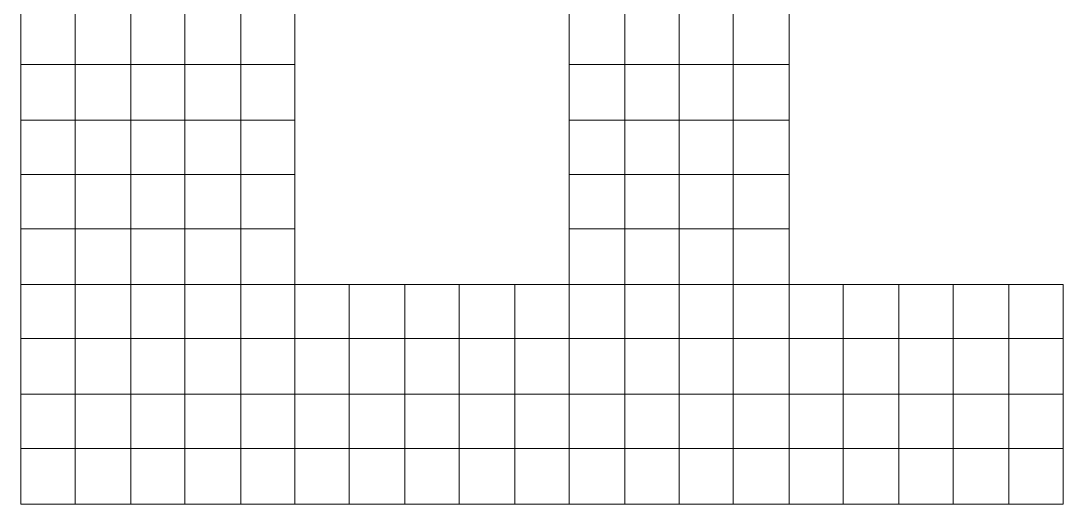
# Model space of a CAD drawing. Header units: millimetres. Extents: x -139 to 75, y -28 to 93.
# Drawn here: x -90.655 to -88.946, y 53.315 to 54.108 of the extents above; entities that cross this region are included whole.
import ezdxf

# ---------------------------------------------------------------- set-up
doc = ezdxf.new("R2010")
doc.units = ezdxf.units.MM
doc.header["$MEASUREMENT"] = 0
doc.layers.add('Layer 1', color=7, linetype='Continuous')

msp = doc.modelspace()

# ---------------------------------------------------------------- linework, layer by layer
at = {"layer": 'Layer 1', "color": 136, "lineweight": 0}
for points in [[(-90.6551, 54.0365), (-90.6551, 54.0365), (-90.6551, 54.1254), (-90.6551, 54.1254), (-90.6551, 54.1254), (-90.6551, 54.1254), (-90.5662, 54.1254), (-90.5662, 54.1254), (-90.5662, 54.1254), (-90.5662, 54.1254), (-90.5662, 54.0365), (-90.5662, 54.0365), (-90.5662, 54.0365), (-90.5662, 54.0365), (-90.6551, 54.0365), (-90.6551, 54.0365)], [(-90.5662, 54.0365), (-90.5662, 54.0365), (-90.5662, 54.1254), (-90.5662, 54.1254), (-90.5662, 54.1254), (-90.5662, 54.1254), (-90.4748, 54.1254), (-90.4748, 54.1254), (-90.4748, 54.1254), (-90.4748, 54.1254), (-90.4748, 54.0365), (-90.4748, 54.0365), (-90.4748, 54.0365), (-90.4748, 54.0365), (-90.5662, 54.0365), (-90.5662, 54.0365)], [(-90.4748, 54.0365), (-90.4748, 54.0365), (-90.4748, 54.1254), (-90.4748, 54.1254), (-90.4748, 54.1254), (-90.4748, 54.1254), (-90.3859, 54.1254), (-90.3859, 54.1254), (-90.3859, 54.1254), (-90.3859, 54.1254), (-90.3859, 54.0365), (-90.3859, 54.0365), (-90.3859, 54.0365), (-90.3859, 54.0365), (-90.4748, 54.0365), (-90.4748, 54.0365)], [(-90.3859, 54.0365), (-90.3859, 54.0365), (-90.3859, 54.1254), (-90.3859, 54.1254), (-90.3859, 54.1254), (-90.3859, 54.1254), (-90.2945, 54.1254), (-90.2945, 54.1254), (-90.2945, 54.1254), (-90.2945, 54.1254), (-90.2945, 54.0365), (-90.2945, 54.0365), (-90.2945, 54.0365), (-90.2945, 54.0365), (-90.3859, 54.0365), (-90.3859, 54.0365)], [(-90.2945, 54.0365), (-90.2945, 54.0365), (-90.2945, 54.1254), (-90.2945, 54.1254), (-90.2945, 54.1254), (-90.2945, 54.1254), (-90.2056, 54.1254), (-90.2056, 54.1254), (-90.2056, 54.1254), (-90.2056, 54.1254), (-90.2056, 54.0365), (-90.2056, 54.0365), (-90.2056, 54.0365), (-90.2056, 54.0365), (-90.2945, 54.0365), (-90.2945, 54.0365)], [(-89.756, 54.0365), (-89.756, 54.0365), (-89.756, 54.1254), (-89.756, 54.1254), (-89.756, 54.1254), (-89.756, 54.1254), (-89.6645, 54.1254), (-89.6645, 54.1254), (-89.6645, 54.1254), (-89.6645, 54.1254), (-89.6645, 54.0365), (-89.6645, 54.0365), (-89.6645, 54.0365), (-89.6645, 54.0365), (-89.756, 54.0365), (-89.756, 54.0365)], [(-89.6645, 54.0365), (-89.6645, 54.0365), (-89.6645, 54.1254), (-89.6645, 54.1254), (-89.6645, 54.1254), (-89.6645, 54.1254), (-89.5756, 54.1254), (-89.5756, 54.1254), (-89.5756, 54.1254), (-89.5756, 54.1254), (-89.5756, 54.0365), (-89.5756, 54.0365), (-89.5756, 54.0365), (-89.5756, 54.0365), (-89.6645, 54.0365), (-89.6645, 54.0365)], [(-89.5756, 54.0365), (-89.5756, 54.0365), (-89.5756, 54.1254), (-89.5756, 54.1254), (-89.5756, 54.1254), (-89.5756, 54.1254), (-89.4867, 54.1254), (-89.4867, 54.1254), (-89.4867, 54.1254), (-89.4867, 54.1254), (-89.4867, 54.0365), (-89.4867, 54.0365), (-89.4867, 54.0365), (-89.4867, 54.0365), (-89.5756, 54.0365), (-89.5756, 54.0365)], [(-89.4867, 54.0365), (-89.4867, 54.0365), (-89.4867, 54.1254), (-89.4867, 54.1254), (-89.4867, 54.1254), (-89.4867, 54.1254), (-89.3953, 54.1254), (-89.3953, 54.1254), (-89.3953, 54.1254), (-89.3953, 54.1254), (-89.3953, 54.0365), (-89.3953, 54.0365), (-89.3953, 54.0365), (-89.3953, 54.0365), (-89.4867, 54.0365), (-89.4867, 54.0365)], [(-90.6551, 53.945), (-90.6551, 53.945), (-90.6551, 54.0365), (-90.6551, 54.0365), (-90.6551, 54.0365), (-90.6551, 54.0365), (-90.5662, 54.0365), (-90.5662, 54.0365), (-90.5662, 54.0365), (-90.5662, 54.0365), (-90.5662, 53.945), (-90.5662, 53.945), (-90.5662, 53.945), (-90.5662, 53.945), (-90.6551, 53.945), (-90.6551, 53.945)], [(-90.5662, 53.945), (-90.5662, 53.945), (-90.5662, 54.0365), (-90.5662, 54.0365), (-90.5662, 54.0365), (-90.5662, 54.0365), (-90.4748, 54.0365), (-90.4748, 54.0365), (-90.4748, 54.0365), (-90.4748, 54.0365), (-90.4748, 53.945), (-90.4748, 53.945), (-90.4748, 53.945), (-90.4748, 53.945), (-90.5662, 53.945), (-90.5662, 53.945)], [(-90.4748, 53.945), (-90.4748, 53.945), (-90.4748, 54.0365), (-90.4748, 54.0365), (-90.4748, 54.0365), (-90.4748, 54.0365), (-90.3859, 54.0365), (-90.3859, 54.0365), (-90.3859, 54.0365), (-90.3859, 54.0365), (-90.3859, 53.945), (-90.3859, 53.945), (-90.3859, 53.945), (-90.3859, 53.945), (-90.4748, 53.945), (-90.4748, 53.945)], [(-90.3859, 53.945), (-90.3859, 53.945), (-90.3859, 54.0365), (-90.3859, 54.0365), (-90.3859, 54.0365), (-90.3859, 54.0365), (-90.2945, 54.0365), (-90.2945, 54.0365), (-90.2945, 54.0365), (-90.2945, 54.0365), (-90.2945, 53.945), (-90.2945, 53.945), (-90.2945, 53.945), (-90.2945, 53.945), (-90.3859, 53.945), (-90.3859, 53.945)], [(-90.2945, 53.945), (-90.2945, 53.945), (-90.2945, 54.0365), (-90.2945, 54.0365), (-90.2945, 54.0365), (-90.2945, 54.0365), (-90.2056, 54.0365), (-90.2056, 54.0365), (-90.2056, 54.0365), (-90.2056, 54.0365), (-90.2056, 53.945), (-90.2056, 53.945), (-90.2056, 53.945), (-90.2056, 53.945), (-90.2945, 53.945), (-90.2945, 53.945)], [(-89.756, 53.945), (-89.756, 53.945), (-89.756, 54.0365), (-89.756, 54.0365), (-89.756, 54.0365), (-89.756, 54.0365), (-89.6645, 54.0365), (-89.6645, 54.0365), (-89.6645, 54.0365), (-89.6645, 54.0365), (-89.6645, 53.945), (-89.6645, 53.945), (-89.6645, 53.945), (-89.6645, 53.945), (-89.756, 53.945), (-89.756, 53.945)], [(-89.6645, 53.945), (-89.6645, 53.945), (-89.6645, 54.0365), (-89.6645, 54.0365), (-89.6645, 54.0365), (-89.6645, 54.0365), (-89.5756, 54.0365), (-89.5756, 54.0365), (-89.5756, 54.0365), (-89.5756, 54.0365), (-89.5756, 53.945), (-89.5756, 53.945), (-89.5756, 53.945), (-89.5756, 53.945), (-89.6645, 53.945), (-89.6645, 53.945)], [(-89.5756, 53.945), (-89.5756, 53.945), (-89.5756, 54.0365), (-89.5756, 54.0365), (-89.5756, 54.0365), (-89.5756, 54.0365), (-89.4867, 54.0365), (-89.4867, 54.0365), (-89.4867, 54.0365), (-89.4867, 54.0365), (-89.4867, 53.945), (-89.4867, 53.945), (-89.4867, 53.945), (-89.4867, 53.945), (-89.5756, 53.945), (-89.5756, 53.945)], [(-89.4867, 53.945), (-89.4867, 53.945), (-89.4867, 54.0365), (-89.4867, 54.0365), (-89.4867, 54.0365), (-89.4867, 54.0365), (-89.3953, 54.0365), (-89.3953, 54.0365), (-89.3953, 54.0365), (-89.3953, 54.0365), (-89.3953, 53.945), (-89.3953, 53.945), (-89.3953, 53.945), (-89.3953, 53.945), (-89.4867, 53.945), (-89.4867, 53.945)], [(-90.6551, 53.8561), (-90.6551, 53.8561), (-90.6551, 53.945), (-90.6551, 53.945), (-90.6551, 53.945), (-90.6551, 53.945), (-90.5662, 53.945), (-90.5662, 53.945), (-90.5662, 53.945), (-90.5662, 53.945), (-90.5662, 53.8561), (-90.5662, 53.8561), (-90.5662, 53.8561), (-90.5662, 53.8561), (-90.6551, 53.8561), (-90.6551, 53.8561)], [(-90.5662, 53.8561), (-90.5662, 53.8561), (-90.5662, 53.945), (-90.5662, 53.945), (-90.5662, 53.945), (-90.5662, 53.945), (-90.4748, 53.945), (-90.4748, 53.945), (-90.4748, 53.945), (-90.4748, 53.945), (-90.4748, 53.8561), (-90.4748, 53.8561), (-90.4748, 53.8561), (-90.4748, 53.8561), (-90.5662, 53.8561), (-90.5662, 53.8561)], [(-90.4748, 53.8561), (-90.4748, 53.8561), (-90.4748, 53.945), (-90.4748, 53.945), (-90.4748, 53.945), (-90.4748, 53.945), (-90.3859, 53.945), (-90.3859, 53.945), (-90.3859, 53.945), (-90.3859, 53.945), (-90.3859, 53.8561), (-90.3859, 53.8561), (-90.3859, 53.8561), (-90.3859, 53.8561), (-90.4748, 53.8561), (-90.4748, 53.8561)], [(-90.3859, 53.8561), (-90.3859, 53.8561), (-90.3859, 53.945), (-90.3859, 53.945), (-90.3859, 53.945), (-90.3859, 53.945), (-90.2945, 53.945), (-90.2945, 53.945), (-90.2945, 53.945), (-90.2945, 53.945), (-90.2945, 53.8561), (-90.2945, 53.8561), (-90.2945, 53.8561), (-90.2945, 53.8561), (-90.3859, 53.8561), (-90.3859, 53.8561)], [(-90.2945, 53.8561), (-90.2945, 53.8561), (-90.2945, 53.945), (-90.2945, 53.945), (-90.2945, 53.945), (-90.2945, 53.945), (-90.2056, 53.945), (-90.2056, 53.945), (-90.2056, 53.945), (-90.2056, 53.945), (-90.2056, 53.8561), (-90.2056, 53.8561), (-90.2056, 53.8561), (-90.2056, 53.8561), (-90.2945, 53.8561), (-90.2945, 53.8561)], [(-89.756, 53.8561), (-89.756, 53.8561), (-89.756, 53.945), (-89.756, 53.945), (-89.756, 53.945), (-89.756, 53.945), (-89.6645, 53.945), (-89.6645, 53.945), (-89.6645, 53.945), (-89.6645, 53.945), (-89.6645, 53.8561), (-89.6645, 53.8561), (-89.6645, 53.8561), (-89.6645, 53.8561), (-89.756, 53.8561), (-89.756, 53.8561)], [(-89.6645, 53.8561), (-89.6645, 53.8561), (-89.6645, 53.945), (-89.6645, 53.945), (-89.6645, 53.945), (-89.6645, 53.945), (-89.5756, 53.945), (-89.5756, 53.945), (-89.5756, 53.945), (-89.5756, 53.945), (-89.5756, 53.8561), (-89.5756, 53.8561), (-89.5756, 53.8561), (-89.5756, 53.8561), (-89.6645, 53.8561), (-89.6645, 53.8561)], [(-89.5756, 53.8561), (-89.5756, 53.8561), (-89.5756, 53.945), (-89.5756, 53.945), (-89.5756, 53.945), (-89.5756, 53.945), (-89.4867, 53.945), (-89.4867, 53.945), (-89.4867, 53.945), (-89.4867, 53.945), (-89.4867, 53.8561), (-89.4867, 53.8561), (-89.4867, 53.8561), (-89.4867, 53.8561), (-89.5756, 53.8561), (-89.5756, 53.8561)], [(-89.4867, 53.8561), (-89.4867, 53.8561), (-89.4867, 53.945), (-89.4867, 53.945), (-89.4867, 53.945), (-89.4867, 53.945), (-89.3953, 53.945), (-89.3953, 53.945), (-89.3953, 53.945), (-89.3953, 53.945), (-89.3953, 53.8561), (-89.3953, 53.8561), (-89.3953, 53.8561), (-89.3953, 53.8561), (-89.4867, 53.8561), (-89.4867, 53.8561)], [(-90.6551, 53.7672), (-90.6551, 53.7672), (-90.6551, 53.8561), (-90.6551, 53.8561), (-90.6551, 53.8561), (-90.6551, 53.8561), (-90.5662, 53.8561), (-90.5662, 53.8561), (-90.5662, 53.8561), (-90.5662, 53.8561), (-90.5662, 53.7672), (-90.5662, 53.7672), (-90.5662, 53.7672), (-90.5662, 53.7672), (-90.6551, 53.7672), (-90.6551, 53.7672)], [(-90.5662, 53.7672), (-90.5662, 53.7672), (-90.5662, 53.8561), (-90.5662, 53.8561), (-90.5662, 53.8561), (-90.5662, 53.8561), (-90.4748, 53.8561), (-90.4748, 53.8561), (-90.4748, 53.8561), (-90.4748, 53.8561), (-90.4748, 53.7672), (-90.4748, 53.7672), (-90.4748, 53.7672), (-90.4748, 53.7672), (-90.5662, 53.7672), (-90.5662, 53.7672)], [(-90.4748, 53.7672), (-90.4748, 53.7672), (-90.4748, 53.8561), (-90.4748, 53.8561), (-90.4748, 53.8561), (-90.4748, 53.8561), (-90.3859, 53.8561), (-90.3859, 53.8561), (-90.3859, 53.8561), (-90.3859, 53.8561), (-90.3859, 53.7672), (-90.3859, 53.7672), (-90.3859, 53.7672), (-90.3859, 53.7672), (-90.4748, 53.7672), (-90.4748, 53.7672)], [(-90.3859, 53.7672), (-90.3859, 53.7672), (-90.3859, 53.8561), (-90.3859, 53.8561), (-90.3859, 53.8561), (-90.3859, 53.8561), (-90.2945, 53.8561), (-90.2945, 53.8561), (-90.2945, 53.8561), (-90.2945, 53.8561), (-90.2945, 53.7672), (-90.2945, 53.7672), (-90.2945, 53.7672), (-90.2945, 53.7672), (-90.3859, 53.7672), (-90.3859, 53.7672)], [(-90.2945, 53.7672), (-90.2945, 53.7672), (-90.2945, 53.8561), (-90.2945, 53.8561), (-90.2945, 53.8561), (-90.2945, 53.8561), (-90.2056, 53.8561), (-90.2056, 53.8561), (-90.2056, 53.8561), (-90.2056, 53.8561), (-90.2056, 53.7672), (-90.2056, 53.7672), (-90.2056, 53.7672), (-90.2056, 53.7672), (-90.2945, 53.7672), (-90.2945, 53.7672)], [(-89.756, 53.7672), (-89.756, 53.7672), (-89.756, 53.8561), (-89.756, 53.8561), (-89.756, 53.8561), (-89.756, 53.8561), (-89.6645, 53.8561), (-89.6645, 53.8561), (-89.6645, 53.8561), (-89.6645, 53.8561), (-89.6645, 53.7672), (-89.6645, 53.7672), (-89.6645, 53.7672), (-89.6645, 53.7672), (-89.756, 53.7672), (-89.756, 53.7672)], [(-89.6645, 53.7672), (-89.6645, 53.7672), (-89.6645, 53.8561), (-89.6645, 53.8561), (-89.6645, 53.8561), (-89.6645, 53.8561), (-89.5756, 53.8561), (-89.5756, 53.8561), (-89.5756, 53.8561), (-89.5756, 53.8561), (-89.5756, 53.7672), (-89.5756, 53.7672), (-89.5756, 53.7672), (-89.5756, 53.7672), (-89.6645, 53.7672), (-89.6645, 53.7672)], [(-89.5756, 53.7672), (-89.5756, 53.7672), (-89.5756, 53.8561), (-89.5756, 53.8561), (-89.5756, 53.8561), (-89.5756, 53.8561), (-89.4867, 53.8561), (-89.4867, 53.8561), (-89.4867, 53.8561), (-89.4867, 53.8561), (-89.4867, 53.7672), (-89.4867, 53.7672), (-89.4867, 53.7672), (-89.4867, 53.7672), (-89.5756, 53.7672), (-89.5756, 53.7672)], [(-89.4867, 53.7672), (-89.4867, 53.7672), (-89.4867, 53.8561), (-89.4867, 53.8561), (-89.4867, 53.8561), (-89.4867, 53.8561), (-89.3953, 53.8561), (-89.3953, 53.8561), (-89.3953, 53.8561), (-89.3953, 53.8561), (-89.3953, 53.7672), (-89.3953, 53.7672), (-89.3953, 53.7672), (-89.3953, 53.7672), (-89.4867, 53.7672), (-89.4867, 53.7672)], [(-90.6551, 53.6758), (-90.6551, 53.6758), (-90.6551, 53.7672), (-90.6551, 53.7672), (-90.6551, 53.7672), (-90.6551, 53.7672), (-90.5662, 53.7672), (-90.5662, 53.7672), (-90.5662, 53.7672), (-90.5662, 53.7672), (-90.5662, 53.6758), (-90.5662, 53.6758), (-90.5662, 53.6758), (-90.5662, 53.6758), (-90.6551, 53.6758), (-90.6551, 53.6758)], [(-90.5662, 53.6758), (-90.5662, 53.6758), (-90.5662, 53.7672), (-90.5662, 53.7672), (-90.5662, 53.7672), (-90.5662, 53.7672), (-90.4748, 53.7672), (-90.4748, 53.7672), (-90.4748, 53.7672), (-90.4748, 53.7672), (-90.4748, 53.6758), (-90.4748, 53.6758), (-90.4748, 53.6758), (-90.4748, 53.6758), (-90.5662, 53.6758), (-90.5662, 53.6758)], [(-90.4748, 53.6758), (-90.4748, 53.6758), (-90.4748, 53.7672), (-90.4748, 53.7672), (-90.4748, 53.7672), (-90.4748, 53.7672), (-90.3859, 53.7672), (-90.3859, 53.7672), (-90.3859, 53.7672), (-90.3859, 53.7672), (-90.3859, 53.6758), (-90.3859, 53.6758), (-90.3859, 53.6758), (-90.3859, 53.6758), (-90.4748, 53.6758), (-90.4748, 53.6758)], [(-90.3859, 53.6758), (-90.3859, 53.6758), (-90.3859, 53.7672), (-90.3859, 53.7672), (-90.3859, 53.7672), (-90.3859, 53.7672), (-90.2945, 53.7672), (-90.2945, 53.7672), (-90.2945, 53.7672), (-90.2945, 53.7672), (-90.2945, 53.6758), (-90.2945, 53.6758), (-90.2945, 53.6758), (-90.2945, 53.6758), (-90.3859, 53.6758), (-90.3859, 53.6758)], [(-90.2945, 53.6758), (-90.2945, 53.6758), (-90.2945, 53.7672), (-90.2945, 53.7672), (-90.2945, 53.7672), (-90.2945, 53.7672), (-90.2056, 53.7672), (-90.2056, 53.7672), (-90.2056, 53.7672), (-90.2056, 53.7672), (-90.2056, 53.6758), (-90.2056, 53.6758), (-90.2056, 53.6758), (-90.2056, 53.6758), (-90.2945, 53.6758), (-90.2945, 53.6758)], [(-89.756, 53.6758), (-89.756, 53.6758), (-89.756, 53.7672), (-89.756, 53.7672), (-89.756, 53.7672), (-89.756, 53.7672), (-89.6645, 53.7672), (-89.6645, 53.7672), (-89.6645, 53.7672), (-89.6645, 53.7672), (-89.6645, 53.6758), (-89.6645, 53.6758), (-89.6645, 53.6758), (-89.6645, 53.6758), (-89.756, 53.6758), (-89.756, 53.6758)], [(-89.6645, 53.6758), (-89.6645, 53.6758), (-89.6645, 53.7672), (-89.6645, 53.7672), (-89.6645, 53.7672), (-89.6645, 53.7672), (-89.5756, 53.7672), (-89.5756, 53.7672), (-89.5756, 53.7672), (-89.5756, 53.7672), (-89.5756, 53.6758), (-89.5756, 53.6758), (-89.5756, 53.6758), (-89.5756, 53.6758), (-89.6645, 53.6758), (-89.6645, 53.6758)], [(-89.5756, 53.6758), (-89.5756, 53.6758), (-89.5756, 53.7672), (-89.5756, 53.7672), (-89.5756, 53.7672), (-89.5756, 53.7672), (-89.4867, 53.7672), (-89.4867, 53.7672), (-89.4867, 53.7672), (-89.4867, 53.7672), (-89.4867, 53.6758), (-89.4867, 53.6758), (-89.4867, 53.6758), (-89.4867, 53.6758), (-89.5756, 53.6758), (-89.5756, 53.6758)], [(-89.4867, 53.6758), (-89.4867, 53.6758), (-89.4867, 53.7672), (-89.4867, 53.7672), (-89.4867, 53.7672), (-89.4867, 53.7672), (-89.3953, 53.7672), (-89.3953, 53.7672), (-89.3953, 53.7672), (-89.3953, 53.7672), (-89.3953, 53.6758), (-89.3953, 53.6758), (-89.3953, 53.6758), (-89.3953, 53.6758), (-89.4867, 53.6758), (-89.4867, 53.6758)], [(-90.6551, 53.5869), (-90.6551, 53.5869), (-90.6551, 53.6758), (-90.6551, 53.6758), (-90.6551, 53.6758), (-90.6551, 53.6758), (-90.5662, 53.6758), (-90.5662, 53.6758), (-90.5662, 53.6758), (-90.5662, 53.6758), (-90.5662, 53.5869), (-90.5662, 53.5869), (-90.5662, 53.5869), (-90.5662, 53.5869), (-90.6551, 53.5869), (-90.6551, 53.5869)], [(-90.5662, 53.5869), (-90.5662, 53.5869), (-90.5662, 53.6758), (-90.5662, 53.6758), (-90.5662, 53.6758), (-90.5662, 53.6758), (-90.4748, 53.6758), (-90.4748, 53.6758), (-90.4748, 53.6758), (-90.4748, 53.6758), (-90.4748, 53.5869), (-90.4748, 53.5869), (-90.4748, 53.5869), (-90.4748, 53.5869), (-90.5662, 53.5869), (-90.5662, 53.5869)], [(-90.4748, 53.5869), (-90.4748, 53.5869), (-90.4748, 53.6758), (-90.4748, 53.6758), (-90.4748, 53.6758), (-90.4748, 53.6758), (-90.3859, 53.6758), (-90.3859, 53.6758), (-90.3859, 53.6758), (-90.3859, 53.6758), (-90.3859, 53.5869), (-90.3859, 53.5869), (-90.3859, 53.5869), (-90.3859, 53.5869), (-90.4748, 53.5869), (-90.4748, 53.5869)], [(-90.3859, 53.5869), (-90.3859, 53.5869), (-90.3859, 53.6758), (-90.3859, 53.6758), (-90.3859, 53.6758), (-90.3859, 53.6758), (-90.2945, 53.6758), (-90.2945, 53.6758), (-90.2945, 53.6758), (-90.2945, 53.6758), (-90.2945, 53.5869), (-90.2945, 53.5869), (-90.2945, 53.5869), (-90.2945, 53.5869), (-90.3859, 53.5869), (-90.3859, 53.5869)], [(-90.2945, 53.5869), (-90.2945, 53.5869), (-90.2945, 53.6758), (-90.2945, 53.6758), (-90.2945, 53.6758), (-90.2945, 53.6758), (-90.2056, 53.6758), (-90.2056, 53.6758), (-90.2056, 53.6758), (-90.2056, 53.6758), (-90.2056, 53.5869), (-90.2056, 53.5869), (-90.2056, 53.5869), (-90.2056, 53.5869), (-90.2945, 53.5869), (-90.2945, 53.5869)], [(-90.2056, 53.5869), (-90.2056, 53.5869), (-90.2056, 53.6758), (-90.2056, 53.6758), (-90.2056, 53.6758), (-90.2056, 53.6758), (-90.1167, 53.6758), (-90.1167, 53.6758), (-90.1167, 53.6758), (-90.1167, 53.6758), (-90.1167, 53.5869), (-90.1167, 53.5869), (-90.1167, 53.5869), (-90.1167, 53.5869), (-90.2056, 53.5869), (-90.2056, 53.5869)], [(-90.1167, 53.5869), (-90.1167, 53.5869), (-90.1167, 53.6758), (-90.1167, 53.6758), (-90.1167, 53.6758), (-90.1167, 53.6758), (-90.0252, 53.6758), (-90.0252, 53.6758), (-90.0252, 53.6758), (-90.0252, 53.6758), (-90.0252, 53.5869), (-90.0252, 53.5869), (-90.0252, 53.5869), (-90.0252, 53.5869), (-90.1167, 53.5869), (-90.1167, 53.5869)], [(-90.0252, 53.5869), (-90.0252, 53.5869), (-90.0252, 53.6758), (-90.0252, 53.6758), (-90.0252, 53.6758), (-90.0252, 53.6758), (-89.9363, 53.6758), (-89.9363, 53.6758), (-89.9363, 53.6758), (-89.9363, 53.6758), (-89.9363, 53.5869), (-89.9363, 53.5869), (-89.9363, 53.5869), (-89.9363, 53.5869), (-90.0252, 53.5869), (-90.0252, 53.5869)], [(-89.9363, 53.5869), (-89.9363, 53.5869), (-89.9363, 53.6758), (-89.9363, 53.6758), (-89.9363, 53.6758), (-89.9363, 53.6758), (-89.8449, 53.6758), (-89.8449, 53.6758), (-89.8449, 53.6758), (-89.8449, 53.6758), (-89.8449, 53.5869), (-89.8449, 53.5869), (-89.8449, 53.5869), (-89.8449, 53.5869), (-89.9363, 53.5869), (-89.9363, 53.5869)], [(-89.8449, 53.5869), (-89.8449, 53.5869), (-89.8449, 53.6758), (-89.8449, 53.6758), (-89.8449, 53.6758), (-89.8449, 53.6758), (-89.756, 53.6758), (-89.756, 53.6758), (-89.756, 53.6758), (-89.756, 53.6758), (-89.756, 53.5869), (-89.756, 53.5869), (-89.756, 53.5869), (-89.756, 53.5869), (-89.8449, 53.5869), (-89.8449, 53.5869)], [(-89.756, 53.5869), (-89.756, 53.5869), (-89.756, 53.6758), (-89.756, 53.6758), (-89.756, 53.6758), (-89.756, 53.6758), (-89.6645, 53.6758), (-89.6645, 53.6758), (-89.6645, 53.6758), (-89.6645, 53.6758), (-89.6645, 53.5869), (-89.6645, 53.5869), (-89.6645, 53.5869), (-89.6645, 53.5869), (-89.756, 53.5869), (-89.756, 53.5869)], [(-89.6645, 53.5869), (-89.6645, 53.5869), (-89.6645, 53.6758), (-89.6645, 53.6758), (-89.6645, 53.6758), (-89.6645, 53.6758), (-89.5756, 53.6758), (-89.5756, 53.6758), (-89.5756, 53.6758), (-89.5756, 53.6758), (-89.5756, 53.5869), (-89.5756, 53.5869), (-89.5756, 53.5869), (-89.5756, 53.5869), (-89.6645, 53.5869), (-89.6645, 53.5869)], [(-89.5756, 53.5869), (-89.5756, 53.5869), (-89.5756, 53.6758), (-89.5756, 53.6758), (-89.5756, 53.6758), (-89.5756, 53.6758), (-89.4867, 53.6758), (-89.4867, 53.6758), (-89.4867, 53.6758), (-89.4867, 53.6758), (-89.4867, 53.5869), (-89.4867, 53.5869), (-89.4867, 53.5869), (-89.4867, 53.5869), (-89.5756, 53.5869), (-89.5756, 53.5869)], [(-89.4867, 53.5869), (-89.4867, 53.5869), (-89.4867, 53.6758), (-89.4867, 53.6758), (-89.4867, 53.6758), (-89.4867, 53.6758), (-89.3953, 53.6758), (-89.3953, 53.6758), (-89.3953, 53.6758), (-89.3953, 53.6758), (-89.3953, 53.5869), (-89.3953, 53.5869), (-89.3953, 53.5869), (-89.3953, 53.5869), (-89.4867, 53.5869), (-89.4867, 53.5869)], [(-89.3953, 53.5869), (-89.3953, 53.5869), (-89.3953, 53.6758), (-89.3953, 53.6758), (-89.3953, 53.6758), (-89.3953, 53.6758), (-89.3064, 53.6758), (-89.3064, 53.6758), (-89.3064, 53.6758), (-89.3064, 53.6758), (-89.3064, 53.5869), (-89.3064, 53.5869), (-89.3064, 53.5869), (-89.3064, 53.5869), (-89.3953, 53.5869), (-89.3953, 53.5869)], [(-89.3064, 53.5869), (-89.3064, 53.5869), (-89.3064, 53.6758), (-89.3064, 53.6758), (-89.3064, 53.6758), (-89.3064, 53.6758), (-89.215, 53.6758), (-89.215, 53.6758), (-89.215, 53.6758), (-89.215, 53.6758), (-89.215, 53.5869), (-89.215, 53.5869), (-89.215, 53.5869), (-89.215, 53.5869), (-89.3064, 53.5869), (-89.3064, 53.5869)], [(-89.215, 53.5869), (-89.215, 53.5869), (-89.215, 53.6758), (-89.215, 53.6758), (-89.215, 53.6758), (-89.215, 53.6758), (-89.1261, 53.6758), (-89.1261, 53.6758), (-89.1261, 53.6758), (-89.1261, 53.6758), (-89.1261, 53.5869), (-89.1261, 53.5869), (-89.1261, 53.5869), (-89.1261, 53.5869), (-89.215, 53.5869), (-89.215, 53.5869)], [(-89.1261, 53.5869), (-89.1261, 53.5869), (-89.1261, 53.6758), (-89.1261, 53.6758), (-89.1261, 53.6758), (-89.1261, 53.6758), (-89.0346, 53.6758), (-89.0346, 53.6758), (-89.0346, 53.6758), (-89.0346, 53.6758), (-89.0346, 53.5869), (-89.0346, 53.5869), (-89.0346, 53.5869), (-89.0346, 53.5869), (-89.1261, 53.5869), (-89.1261, 53.5869)], [(-89.0346, 53.5869), (-89.0346, 53.5869), (-89.0346, 53.6758), (-89.0346, 53.6758), (-89.0346, 53.6758), (-89.0346, 53.6758), (-88.9457, 53.6758), (-88.9457, 53.6758), (-88.9457, 53.6758), (-88.9457, 53.6758), (-88.9457, 53.5869), (-88.9457, 53.5869), (-88.9457, 53.5869), (-88.9457, 53.5869), (-89.0346, 53.5869), (-89.0346, 53.5869)], [(-90.6551, 53.4955), (-90.6551, 53.4955), (-90.6551, 53.5869), (-90.6551, 53.5869), (-90.6551, 53.5869), (-90.6551, 53.5869), (-90.5662, 53.5869), (-90.5662, 53.5869), (-90.5662, 53.5869), (-90.5662, 53.5869), (-90.5662, 53.4955), (-90.5662, 53.4955), (-90.5662, 53.4955), (-90.5662, 53.4955), (-90.6551, 53.4955), (-90.6551, 53.4955)], [(-90.5662, 53.4955), (-90.5662, 53.4955), (-90.5662, 53.5869), (-90.5662, 53.5869), (-90.5662, 53.5869), (-90.5662, 53.5869), (-90.4748, 53.5869), (-90.4748, 53.5869), (-90.4748, 53.5869), (-90.4748, 53.5869), (-90.4748, 53.4955), (-90.4748, 53.4955), (-90.4748, 53.4955), (-90.4748, 53.4955), (-90.5662, 53.4955), (-90.5662, 53.4955)], [(-90.4748, 53.4955), (-90.4748, 53.4955), (-90.4748, 53.5869), (-90.4748, 53.5869), (-90.4748, 53.5869), (-90.4748, 53.5869), (-90.3859, 53.5869), (-90.3859, 53.5869), (-90.3859, 53.5869), (-90.3859, 53.5869), (-90.3859, 53.4955), (-90.3859, 53.4955), (-90.3859, 53.4955), (-90.3859, 53.4955), (-90.4748, 53.4955), (-90.4748, 53.4955)], [(-90.3859, 53.4955), (-90.3859, 53.4955), (-90.3859, 53.5869), (-90.3859, 53.5869), (-90.3859, 53.5869), (-90.3859, 53.5869), (-90.2945, 53.5869), (-90.2945, 53.5869), (-90.2945, 53.5869), (-90.2945, 53.5869), (-90.2945, 53.4955), (-90.2945, 53.4955), (-90.2945, 53.4955), (-90.2945, 53.4955), (-90.3859, 53.4955), (-90.3859, 53.4955)], [(-90.2945, 53.4955), (-90.2945, 53.4955), (-90.2945, 53.5869), (-90.2945, 53.5869), (-90.2945, 53.5869), (-90.2945, 53.5869), (-90.2056, 53.5869), (-90.2056, 53.5869), (-90.2056, 53.5869), (-90.2056, 53.5869), (-90.2056, 53.4955), (-90.2056, 53.4955), (-90.2056, 53.4955), (-90.2056, 53.4955), (-90.2945, 53.4955), (-90.2945, 53.4955)], [(-90.2056, 53.4955), (-90.2056, 53.4955), (-90.2056, 53.5869), (-90.2056, 53.5869), (-90.2056, 53.5869), (-90.2056, 53.5869), (-90.1167, 53.5869), (-90.1167, 53.5869), (-90.1167, 53.5869), (-90.1167, 53.5869), (-90.1167, 53.4955), (-90.1167, 53.4955), (-90.1167, 53.4955), (-90.1167, 53.4955), (-90.2056, 53.4955), (-90.2056, 53.4955)], [(-90.1167, 53.4955), (-90.1167, 53.4955), (-90.1167, 53.5869), (-90.1167, 53.5869), (-90.1167, 53.5869), (-90.1167, 53.5869), (-90.0252, 53.5869), (-90.0252, 53.5869), (-90.0252, 53.5869), (-90.0252, 53.5869), (-90.0252, 53.4955), (-90.0252, 53.4955), (-90.0252, 53.4955), (-90.0252, 53.4955), (-90.1167, 53.4955), (-90.1167, 53.4955)], [(-90.0252, 53.4955), (-90.0252, 53.4955), (-90.0252, 53.5869), (-90.0252, 53.5869), (-90.0252, 53.5869), (-90.0252, 53.5869), (-89.9363, 53.5869), (-89.9363, 53.5869), (-89.9363, 53.5869), (-89.9363, 53.5869), (-89.9363, 53.4955), (-89.9363, 53.4955), (-89.9363, 53.4955), (-89.9363, 53.4955), (-90.0252, 53.4955), (-90.0252, 53.4955)], [(-89.9363, 53.4955), (-89.9363, 53.4955), (-89.9363, 53.5869), (-89.9363, 53.5869), (-89.9363, 53.5869), (-89.9363, 53.5869), (-89.8449, 53.5869), (-89.8449, 53.5869), (-89.8449, 53.5869), (-89.8449, 53.5869), (-89.8449, 53.4955), (-89.8449, 53.4955), (-89.8449, 53.4955), (-89.8449, 53.4955), (-89.9363, 53.4955), (-89.9363, 53.4955)], [(-89.8449, 53.4955), (-89.8449, 53.4955), (-89.8449, 53.5869), (-89.8449, 53.5869), (-89.8449, 53.5869), (-89.8449, 53.5869), (-89.756, 53.5869), (-89.756, 53.5869), (-89.756, 53.5869), (-89.756, 53.5869), (-89.756, 53.4955), (-89.756, 53.4955), (-89.756, 53.4955), (-89.756, 53.4955), (-89.8449, 53.4955), (-89.8449, 53.4955)], [(-89.756, 53.4955), (-89.756, 53.4955), (-89.756, 53.5869), (-89.756, 53.5869), (-89.756, 53.5869), (-89.756, 53.5869), (-89.6645, 53.5869), (-89.6645, 53.5869), (-89.6645, 53.5869), (-89.6645, 53.5869), (-89.6645, 53.4955), (-89.6645, 53.4955), (-89.6645, 53.4955), (-89.6645, 53.4955), (-89.756, 53.4955), (-89.756, 53.4955)], [(-89.6645, 53.4955), (-89.6645, 53.4955), (-89.6645, 53.5869), (-89.6645, 53.5869), (-89.6645, 53.5869), (-89.6645, 53.5869), (-89.5756, 53.5869), (-89.5756, 53.5869), (-89.5756, 53.5869), (-89.5756, 53.5869), (-89.5756, 53.4955), (-89.5756, 53.4955), (-89.5756, 53.4955), (-89.5756, 53.4955), (-89.6645, 53.4955), (-89.6645, 53.4955)], [(-89.5756, 53.4955), (-89.5756, 53.4955), (-89.5756, 53.5869), (-89.5756, 53.5869), (-89.5756, 53.5869), (-89.5756, 53.5869), (-89.4867, 53.5869), (-89.4867, 53.5869), (-89.4867, 53.5869), (-89.4867, 53.5869), (-89.4867, 53.4955), (-89.4867, 53.4955), (-89.4867, 53.4955), (-89.4867, 53.4955), (-89.5756, 53.4955), (-89.5756, 53.4955)], [(-89.4867, 53.4955), (-89.4867, 53.4955), (-89.4867, 53.5869), (-89.4867, 53.5869), (-89.4867, 53.5869), (-89.4867, 53.5869), (-89.3953, 53.5869), (-89.3953, 53.5869), (-89.3953, 53.5869), (-89.3953, 53.5869), (-89.3953, 53.4955), (-89.3953, 53.4955), (-89.3953, 53.4955), (-89.3953, 53.4955), (-89.4867, 53.4955), (-89.4867, 53.4955)], [(-89.3953, 53.4955), (-89.3953, 53.4955), (-89.3953, 53.5869), (-89.3953, 53.5869), (-89.3953, 53.5869), (-89.3953, 53.5869), (-89.3064, 53.5869), (-89.3064, 53.5869), (-89.3064, 53.5869), (-89.3064, 53.5869), (-89.3064, 53.4955), (-89.3064, 53.4955), (-89.3064, 53.4955), (-89.3064, 53.4955), (-89.3953, 53.4955), (-89.3953, 53.4955)], [(-89.3064, 53.4955), (-89.3064, 53.4955), (-89.3064, 53.5869), (-89.3064, 53.5869), (-89.3064, 53.5869), (-89.3064, 53.5869), (-89.215, 53.5869), (-89.215, 53.5869), (-89.215, 53.5869), (-89.215, 53.5869), (-89.215, 53.4955), (-89.215, 53.4955), (-89.215, 53.4955), (-89.215, 53.4955), (-89.3064, 53.4955), (-89.3064, 53.4955)], [(-89.215, 53.4955), (-89.215, 53.4955), (-89.215, 53.5869), (-89.215, 53.5869), (-89.215, 53.5869), (-89.215, 53.5869), (-89.1261, 53.5869), (-89.1261, 53.5869), (-89.1261, 53.5869), (-89.1261, 53.5869), (-89.1261, 53.4955), (-89.1261, 53.4955), (-89.1261, 53.4955), (-89.1261, 53.4955), (-89.215, 53.4955), (-89.215, 53.4955)], [(-89.1261, 53.4955), (-89.1261, 53.4955), (-89.1261, 53.5869), (-89.1261, 53.5869), (-89.1261, 53.5869), (-89.1261, 53.5869), (-89.0346, 53.5869), (-89.0346, 53.5869), (-89.0346, 53.5869), (-89.0346, 53.5869), (-89.0346, 53.4955), (-89.0346, 53.4955), (-89.0346, 53.4955), (-89.0346, 53.4955), (-89.1261, 53.4955), (-89.1261, 53.4955)], [(-89.0346, 53.4955), (-89.0346, 53.4955), (-89.0346, 53.5869), (-89.0346, 53.5869), (-89.0346, 53.5869), (-89.0346, 53.5869), (-88.9457, 53.5869), (-88.9457, 53.5869), (-88.9457, 53.5869), (-88.9457, 53.5869), (-88.9457, 53.4955), (-88.9457, 53.4955), (-88.9457, 53.4955), (-88.9457, 53.4955), (-89.0346, 53.4955), (-89.0346, 53.4955)], [(-90.6551, 53.4066), (-90.6551, 53.4066), (-90.6551, 53.4955), (-90.6551, 53.4955), (-90.6551, 53.4955), (-90.6551, 53.4955), (-90.5662, 53.4955), (-90.5662, 53.4955), (-90.5662, 53.4955), (-90.5662, 53.4955), (-90.5662, 53.4066), (-90.5662, 53.4066), (-90.5662, 53.4066), (-90.5662, 53.4066), (-90.6551, 53.4066), (-90.6551, 53.4066)], [(-90.5662, 53.4066), (-90.5662, 53.4066), (-90.5662, 53.4955), (-90.5662, 53.4955), (-90.5662, 53.4955), (-90.5662, 53.4955), (-90.4748, 53.4955), (-90.4748, 53.4955), (-90.4748, 53.4955), (-90.4748, 53.4955), (-90.4748, 53.4066), (-90.4748, 53.4066), (-90.4748, 53.4066), (-90.4748, 53.4066), (-90.5662, 53.4066), (-90.5662, 53.4066)], [(-90.4748, 53.4066), (-90.4748, 53.4066), (-90.4748, 53.4955), (-90.4748, 53.4955), (-90.4748, 53.4955), (-90.4748, 53.4955), (-90.3859, 53.4955), (-90.3859, 53.4955), (-90.3859, 53.4955), (-90.3859, 53.4955), (-90.3859, 53.4066), (-90.3859, 53.4066), (-90.3859, 53.4066), (-90.3859, 53.4066), (-90.4748, 53.4066), (-90.4748, 53.4066)], [(-90.3859, 53.4066), (-90.3859, 53.4066), (-90.3859, 53.4955), (-90.3859, 53.4955), (-90.3859, 53.4955), (-90.3859, 53.4955), (-90.2945, 53.4955), (-90.2945, 53.4955), (-90.2945, 53.4955), (-90.2945, 53.4955), (-90.2945, 53.4066), (-90.2945, 53.4066), (-90.2945, 53.4066), (-90.2945, 53.4066), (-90.3859, 53.4066), (-90.3859, 53.4066)], [(-90.2945, 53.4066), (-90.2945, 53.4066), (-90.2945, 53.4955), (-90.2945, 53.4955), (-90.2945, 53.4955), (-90.2945, 53.4955), (-90.2056, 53.4955), (-90.2056, 53.4955), (-90.2056, 53.4955), (-90.2056, 53.4955), (-90.2056, 53.4066), (-90.2056, 53.4066), (-90.2056, 53.4066), (-90.2056, 53.4066), (-90.2945, 53.4066), (-90.2945, 53.4066)], [(-90.2056, 53.4066), (-90.2056, 53.4066), (-90.2056, 53.4955), (-90.2056, 53.4955), (-90.2056, 53.4955), (-90.2056, 53.4955), (-90.1167, 53.4955), (-90.1167, 53.4955), (-90.1167, 53.4955), (-90.1167, 53.4955), (-90.1167, 53.4066), (-90.1167, 53.4066), (-90.1167, 53.4066), (-90.1167, 53.4066), (-90.2056, 53.4066), (-90.2056, 53.4066)], [(-90.1167, 53.4066), (-90.1167, 53.4066), (-90.1167, 53.4955), (-90.1167, 53.4955), (-90.1167, 53.4955), (-90.1167, 53.4955), (-90.0252, 53.4955), (-90.0252, 53.4955), (-90.0252, 53.4955), (-90.0252, 53.4955), (-90.0252, 53.4066), (-90.0252, 53.4066), (-90.0252, 53.4066), (-90.0252, 53.4066), (-90.1167, 53.4066), (-90.1167, 53.4066)], [(-90.0252, 53.4066), (-90.0252, 53.4066), (-90.0252, 53.4955), (-90.0252, 53.4955), (-90.0252, 53.4955), (-90.0252, 53.4955), (-89.9363, 53.4955), (-89.9363, 53.4955), (-89.9363, 53.4955), (-89.9363, 53.4955), (-89.9363, 53.4066), (-89.9363, 53.4066), (-89.9363, 53.4066), (-89.9363, 53.4066), (-90.0252, 53.4066), (-90.0252, 53.4066)], [(-89.9363, 53.4066), (-89.9363, 53.4066), (-89.9363, 53.4955), (-89.9363, 53.4955), (-89.9363, 53.4955), (-89.9363, 53.4955), (-89.8449, 53.4955), (-89.8449, 53.4955), (-89.8449, 53.4955), (-89.8449, 53.4955), (-89.8449, 53.4066), (-89.8449, 53.4066), (-89.8449, 53.4066), (-89.8449, 53.4066), (-89.9363, 53.4066), (-89.9363, 53.4066)], [(-89.8449, 53.4066), (-89.8449, 53.4066), (-89.8449, 53.4955), (-89.8449, 53.4955), (-89.8449, 53.4955), (-89.8449, 53.4955), (-89.756, 53.4955), (-89.756, 53.4955), (-89.756, 53.4955), (-89.756, 53.4955), (-89.756, 53.4066), (-89.756, 53.4066), (-89.756, 53.4066), (-89.756, 53.4066), (-89.8449, 53.4066), (-89.8449, 53.4066)], [(-89.756, 53.4066), (-89.756, 53.4066), (-89.756, 53.4955), (-89.756, 53.4955), (-89.756, 53.4955), (-89.756, 53.4955), (-89.6645, 53.4955), (-89.6645, 53.4955), (-89.6645, 53.4955), (-89.6645, 53.4955), (-89.6645, 53.4066), (-89.6645, 53.4066), (-89.6645, 53.4066), (-89.6645, 53.4066), (-89.756, 53.4066), (-89.756, 53.4066)], [(-89.6645, 53.4066), (-89.6645, 53.4066), (-89.6645, 53.4955), (-89.6645, 53.4955), (-89.6645, 53.4955), (-89.6645, 53.4955), (-89.5756, 53.4955), (-89.5756, 53.4955), (-89.5756, 53.4955), (-89.5756, 53.4955), (-89.5756, 53.4066), (-89.5756, 53.4066), (-89.5756, 53.4066), (-89.5756, 53.4066), (-89.6645, 53.4066), (-89.6645, 53.4066)], [(-89.5756, 53.4066), (-89.5756, 53.4066), (-89.5756, 53.4955), (-89.5756, 53.4955), (-89.5756, 53.4955), (-89.5756, 53.4955), (-89.4867, 53.4955), (-89.4867, 53.4955), (-89.4867, 53.4955), (-89.4867, 53.4955), (-89.4867, 53.4066), (-89.4867, 53.4066), (-89.4867, 53.4066), (-89.4867, 53.4066), (-89.5756, 53.4066), (-89.5756, 53.4066)], [(-89.4867, 53.4066), (-89.4867, 53.4066), (-89.4867, 53.4955), (-89.4867, 53.4955), (-89.4867, 53.4955), (-89.4867, 53.4955), (-89.3953, 53.4955), (-89.3953, 53.4955), (-89.3953, 53.4955), (-89.3953, 53.4955), (-89.3953, 53.4066), (-89.3953, 53.4066), (-89.3953, 53.4066), (-89.3953, 53.4066), (-89.4867, 53.4066), (-89.4867, 53.4066)], [(-89.3953, 53.4066), (-89.3953, 53.4066), (-89.3953, 53.4955), (-89.3953, 53.4955), (-89.3953, 53.4955), (-89.3953, 53.4955), (-89.3064, 53.4955), (-89.3064, 53.4955), (-89.3064, 53.4955), (-89.3064, 53.4955), (-89.3064, 53.4066), (-89.3064, 53.4066), (-89.3064, 53.4066), (-89.3064, 53.4066), (-89.3953, 53.4066), (-89.3953, 53.4066)], [(-89.3064, 53.4066), (-89.3064, 53.4066), (-89.3064, 53.4955), (-89.3064, 53.4955), (-89.3064, 53.4955), (-89.3064, 53.4955), (-89.215, 53.4955), (-89.215, 53.4955), (-89.215, 53.4955), (-89.215, 53.4955), (-89.215, 53.4066), (-89.215, 53.4066), (-89.215, 53.4066), (-89.215, 53.4066), (-89.3064, 53.4066), (-89.3064, 53.4066)], [(-89.215, 53.4066), (-89.215, 53.4066), (-89.215, 53.4955), (-89.215, 53.4955), (-89.215, 53.4955), (-89.215, 53.4955), (-89.1261, 53.4955), (-89.1261, 53.4955), (-89.1261, 53.4955), (-89.1261, 53.4955), (-89.1261, 53.4066), (-89.1261, 53.4066), (-89.1261, 53.4066), (-89.1261, 53.4066), (-89.215, 53.4066), (-89.215, 53.4066)], [(-89.1261, 53.4066), (-89.1261, 53.4066), (-89.1261, 53.4955), (-89.1261, 53.4955), (-89.1261, 53.4955), (-89.1261, 53.4955), (-89.0346, 53.4955), (-89.0346, 53.4955), (-89.0346, 53.4955), (-89.0346, 53.4955), (-89.0346, 53.4066), (-89.0346, 53.4066), (-89.0346, 53.4066), (-89.0346, 53.4066), (-89.1261, 53.4066), (-89.1261, 53.4066)], [(-89.0346, 53.4066), (-89.0346, 53.4066), (-89.0346, 53.4955), (-89.0346, 53.4955), (-89.0346, 53.4955), (-89.0346, 53.4955), (-88.9457, 53.4955), (-88.9457, 53.4955), (-88.9457, 53.4955), (-88.9457, 53.4955), (-88.9457, 53.4066), (-88.9457, 53.4066), (-88.9457, 53.4066), (-88.9457, 53.4066), (-89.0346, 53.4066), (-89.0346, 53.4066)], [(-90.6551, 53.3151), (-90.6551, 53.3151), (-90.6551, 53.4066), (-90.6551, 53.4066), (-90.6551, 53.4066), (-90.6551, 53.4066), (-90.5662, 53.4066), (-90.5662, 53.4066), (-90.5662, 53.4066), (-90.5662, 53.4066), (-90.5662, 53.3151), (-90.5662, 53.3151), (-90.5662, 53.3151), (-90.5662, 53.3151), (-90.6551, 53.3151), (-90.6551, 53.3151)], [(-90.5662, 53.3151), (-90.5662, 53.3151), (-90.5662, 53.4066), (-90.5662, 53.4066), (-90.5662, 53.4066), (-90.5662, 53.4066), (-90.4748, 53.4066), (-90.4748, 53.4066), (-90.4748, 53.4066), (-90.4748, 53.4066), (-90.4748, 53.3151), (-90.4748, 53.3151), (-90.4748, 53.3151), (-90.4748, 53.3151), (-90.5662, 53.3151), (-90.5662, 53.3151)], [(-90.4748, 53.3151), (-90.4748, 53.3151), (-90.4748, 53.4066), (-90.4748, 53.4066), (-90.4748, 53.4066), (-90.4748, 53.4066), (-90.3859, 53.4066), (-90.3859, 53.4066), (-90.3859, 53.4066), (-90.3859, 53.4066), (-90.3859, 53.3151), (-90.3859, 53.3151), (-90.3859, 53.3151), (-90.3859, 53.3151), (-90.4748, 53.3151), (-90.4748, 53.3151)], [(-90.3859, 53.3151), (-90.3859, 53.3151), (-90.3859, 53.4066), (-90.3859, 53.4066), (-90.3859, 53.4066), (-90.3859, 53.4066), (-90.2945, 53.4066), (-90.2945, 53.4066), (-90.2945, 53.4066), (-90.2945, 53.4066), (-90.2945, 53.3151), (-90.2945, 53.3151), (-90.2945, 53.3151), (-90.2945, 53.3151), (-90.3859, 53.3151), (-90.3859, 53.3151)], [(-90.2945, 53.3151), (-90.2945, 53.3151), (-90.2945, 53.4066), (-90.2945, 53.4066), (-90.2945, 53.4066), (-90.2945, 53.4066), (-90.2056, 53.4066), (-90.2056, 53.4066), (-90.2056, 53.4066), (-90.2056, 53.4066), (-90.2056, 53.3151), (-90.2056, 53.3151), (-90.2056, 53.3151), (-90.2056, 53.3151), (-90.2945, 53.3151), (-90.2945, 53.3151)], [(-90.2056, 53.3151), (-90.2056, 53.3151), (-90.2056, 53.4066), (-90.2056, 53.4066), (-90.2056, 53.4066), (-90.2056, 53.4066), (-90.1167, 53.4066), (-90.1167, 53.4066), (-90.1167, 53.4066), (-90.1167, 53.4066), (-90.1167, 53.3151), (-90.1167, 53.3151), (-90.1167, 53.3151), (-90.1167, 53.3151), (-90.2056, 53.3151), (-90.2056, 53.3151)], [(-90.1167, 53.3151), (-90.1167, 53.3151), (-90.1167, 53.4066), (-90.1167, 53.4066), (-90.1167, 53.4066), (-90.1167, 53.4066), (-90.0252, 53.4066), (-90.0252, 53.4066), (-90.0252, 53.4066), (-90.0252, 53.4066), (-90.0252, 53.3151), (-90.0252, 53.3151), (-90.0252, 53.3151), (-90.0252, 53.3151), (-90.1167, 53.3151), (-90.1167, 53.3151)], [(-90.0252, 53.3151), (-90.0252, 53.3151), (-90.0252, 53.4066), (-90.0252, 53.4066), (-90.0252, 53.4066), (-90.0252, 53.4066), (-89.9363, 53.4066), (-89.9363, 53.4066), (-89.9363, 53.4066), (-89.9363, 53.4066), (-89.9363, 53.3151), (-89.9363, 53.3151), (-89.9363, 53.3151), (-89.9363, 53.3151), (-90.0252, 53.3151), (-90.0252, 53.3151)], [(-89.9363, 53.3151), (-89.9363, 53.3151), (-89.9363, 53.4066), (-89.9363, 53.4066), (-89.9363, 53.4066), (-89.9363, 53.4066), (-89.8449, 53.4066), (-89.8449, 53.4066), (-89.8449, 53.4066), (-89.8449, 53.4066), (-89.8449, 53.3151), (-89.8449, 53.3151), (-89.8449, 53.3151), (-89.8449, 53.3151), (-89.9363, 53.3151), (-89.9363, 53.3151)], [(-89.8449, 53.3151), (-89.8449, 53.3151), (-89.8449, 53.4066), (-89.8449, 53.4066), (-89.8449, 53.4066), (-89.8449, 53.4066), (-89.756, 53.4066), (-89.756, 53.4066), (-89.756, 53.4066), (-89.756, 53.4066), (-89.756, 53.3151), (-89.756, 53.3151), (-89.756, 53.3151), (-89.756, 53.3151), (-89.8449, 53.3151), (-89.8449, 53.3151)], [(-89.756, 53.3151), (-89.756, 53.3151), (-89.756, 53.4066), (-89.756, 53.4066), (-89.756, 53.4066), (-89.756, 53.4066), (-89.6645, 53.4066), (-89.6645, 53.4066), (-89.6645, 53.4066), (-89.6645, 53.4066), (-89.6645, 53.3151), (-89.6645, 53.3151), (-89.6645, 53.3151), (-89.6645, 53.3151), (-89.756, 53.3151), (-89.756, 53.3151)], [(-89.6645, 53.3151), (-89.6645, 53.3151), (-89.6645, 53.4066), (-89.6645, 53.4066), (-89.6645, 53.4066), (-89.6645, 53.4066), (-89.5756, 53.4066), (-89.5756, 53.4066), (-89.5756, 53.4066), (-89.5756, 53.4066), (-89.5756, 53.3151), (-89.5756, 53.3151), (-89.5756, 53.3151), (-89.5756, 53.3151), (-89.6645, 53.3151), (-89.6645, 53.3151)], [(-89.5756, 53.3151), (-89.5756, 53.3151), (-89.5756, 53.4066), (-89.5756, 53.4066), (-89.5756, 53.4066), (-89.5756, 53.4066), (-89.4867, 53.4066), (-89.4867, 53.4066), (-89.4867, 53.4066), (-89.4867, 53.4066), (-89.4867, 53.3151), (-89.4867, 53.3151), (-89.4867, 53.3151), (-89.4867, 53.3151), (-89.5756, 53.3151), (-89.5756, 53.3151)], [(-89.4867, 53.3151), (-89.4867, 53.3151), (-89.4867, 53.4066), (-89.4867, 53.4066), (-89.4867, 53.4066), (-89.4867, 53.4066), (-89.3953, 53.4066), (-89.3953, 53.4066), (-89.3953, 53.4066), (-89.3953, 53.4066), (-89.3953, 53.3151), (-89.3953, 53.3151), (-89.3953, 53.3151), (-89.3953, 53.3151), (-89.4867, 53.3151), (-89.4867, 53.3151)], [(-89.3953, 53.3151), (-89.3953, 53.3151), (-89.3953, 53.4066), (-89.3953, 53.4066), (-89.3953, 53.4066), (-89.3953, 53.4066), (-89.3064, 53.4066), (-89.3064, 53.4066), (-89.3064, 53.4066), (-89.3064, 53.4066), (-89.3064, 53.3151), (-89.3064, 53.3151), (-89.3064, 53.3151), (-89.3064, 53.3151), (-89.3953, 53.3151), (-89.3953, 53.3151)], [(-89.3064, 53.3151), (-89.3064, 53.3151), (-89.3064, 53.4066), (-89.3064, 53.4066), (-89.3064, 53.4066), (-89.3064, 53.4066), (-89.215, 53.4066), (-89.215, 53.4066), (-89.215, 53.4066), (-89.215, 53.4066), (-89.215, 53.3151), (-89.215, 53.3151), (-89.215, 53.3151), (-89.215, 53.3151), (-89.3064, 53.3151), (-89.3064, 53.3151)], [(-89.215, 53.3151), (-89.215, 53.3151), (-89.215, 53.4066), (-89.215, 53.4066), (-89.215, 53.4066), (-89.215, 53.4066), (-89.1261, 53.4066), (-89.1261, 53.4066), (-89.1261, 53.4066), (-89.1261, 53.4066), (-89.1261, 53.3151), (-89.1261, 53.3151), (-89.1261, 53.3151), (-89.1261, 53.3151), (-89.215, 53.3151), (-89.215, 53.3151)], [(-89.1261, 53.3151), (-89.1261, 53.3151), (-89.1261, 53.4066), (-89.1261, 53.4066), (-89.1261, 53.4066), (-89.1261, 53.4066), (-89.0346, 53.4066), (-89.0346, 53.4066), (-89.0346, 53.4066), (-89.0346, 53.4066), (-89.0346, 53.3151), (-89.0346, 53.3151), (-89.0346, 53.3151), (-89.0346, 53.3151), (-89.1261, 53.3151), (-89.1261, 53.3151)], [(-89.0346, 53.3151), (-89.0346, 53.3151), (-89.0346, 53.4066), (-89.0346, 53.4066), (-89.0346, 53.4066), (-89.0346, 53.4066), (-88.9457, 53.4066), (-88.9457, 53.4066), (-88.9457, 53.4066), (-88.9457, 53.4066), (-88.9457, 53.3151), (-88.9457, 53.3151), (-88.9457, 53.3151), (-88.9457, 53.3151), (-89.0346, 53.3151), (-89.0346, 53.3151)]]:
    msp.add_open_spline(points, degree=3, knots=[0, 0, 0, 0, 0.2, 0.2, 0.2, 0.2, 0.4, 0.4, 0.4, 0.4, 0.6, 0.6, 0.6, 0.6, 1, 1, 1, 1], dxfattribs=at)

doc.saveas('drawing.dxf')
